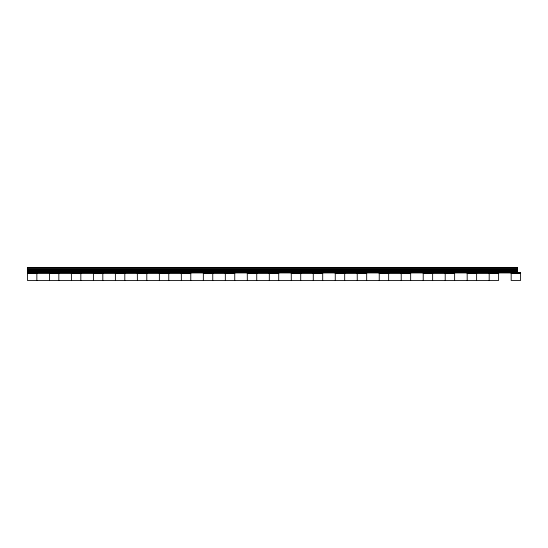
<?xml version="1.0" encoding="UTF-8"?>
<svg xmlns="http://www.w3.org/2000/svg" width="548" height="548" viewBox="0 0 548 548"><rect width="100%" height="100%" fill="white"/><g stroke="black" fill="none" stroke-linecap="round" stroke-linejoin="round"><path stroke-width="0.82" d="M27.4 267.753L517.456 267.698M27.4 269.006L517.428 269M27.4 269.184L517.428 269.143M27.4 269.287L517.428 269.26M27.4 269.595L517.428 269.595M27.4 269.794L517.428 269.794M27.4 270L517.428 270M27.4 270.198L517.428 270.198M27.4 270.404L517.428 270.404M27.4 270.602L517.428 270.602M27.4 270.698L517.428 270.698M27.4 270.808L517.428 270.808M27.4 271.007L517.428 271.007M27.4 271.205L517.428 271.205M27.4 271.411L517.428 271.411M27.4 271.609L517.428 271.609M27.4 271.863L517.428 271.863L27.4 271.911M27.4 272.527L517.428 272.527M27.4 272.726L29.229 272.726L29.229 273.116M36.853 280.446L36.853 272.712L34.99 272.726L34.99 273.116M58.814 273.13L49.389 273.13L49.389 272.726L51.217 272.74L51.217 273.13M93.366 272.726L95.194 272.726L95.194 273.116M102.791 272.726L100.955 272.726L100.955 273.116M124.78 272.74L122.944 272.74L122.944 273.13M146.796 280.446L146.796 272.726L144.932 272.74L144.932 273.13M159.331 273.116L159.331 272.726L161.16 272.726L161.16 273.116M203.308 272.74L205.137 272.74L205.137 273.13M212.734 272.74L210.898 272.74L210.898 273.13M234.722 272.726L232.886 272.726L232.886 273.116M256.738 280.446L256.738 272.726L254.875 272.74L254.875 273.13M256.704 272.74L256.704 273.13L247.285 273.13L278.726 273.116L269.274 273.13L269.274 272.74L271.102 272.74L271.102 273.13M313.251 272.74L315.079 272.74L315.079 273.13M322.669 272.74L320.84 272.74L320.84 273.13M344.658 272.74L342.829 272.74L342.829 273.13M366.68 280.446L366.68 272.712L364.817 272.726L364.817 273.116M388.635 273.13L379.216 273.13L379.216 272.74L381.045 272.74L381.045 273.13M423.193 272.726L425.022 272.726L425.022 273.116M432.612 272.726L430.783 272.726L430.783 273.116M454.6 272.74L452.771 272.74L452.771 273.13M476.623 280.446L476.623 272.726L474.76 272.74L474.76 273.13M476.589 272.74L476.589 273.13L467.17 273.13L498.612 273.116L489.159 273.13L489.159 272.74L490.987 272.74L490.987 273.13M517.689 272.74L517.689 273.13L517.723 272.726L514.024 272.74L514.024 273.13M518.737 272.74L520.6 272.726L520.6 280.446L511.174 280.446L511.174 272.726L512.976 272.74L512.976 273.13M29.229 272.822L30.277 272.822M33.942 272.822L34.99 272.822M51.217 272.822L52.266 272.836M55.93 272.836L56.978 272.822M73.206 272.836L74.254 272.836M77.919 272.836L78.967 272.836M95.194 272.822L96.243 272.822M99.907 272.822L100.955 272.822M117.183 272.836L118.231 272.836M121.896 272.836L122.944 272.836M139.171 272.836L140.22 272.836M143.884 272.836L144.932 272.836M161.16 272.822L162.208 272.822M165.873 272.822L166.921 272.822M183.148 272.836L184.196 272.836M187.861 272.836L188.909 272.836M205.137 272.836L206.185 272.836M209.85 272.836L210.898 272.836M227.125 272.822L228.174 272.822M231.838 272.822L232.886 272.822M249.114 272.836L250.162 272.836M253.827 272.836L254.875 272.836M271.102 272.836L272.151 272.836M275.815 272.836L276.863 272.836M293.091 272.822L294.139 272.822M297.804 272.822L298.852 272.822M315.079 272.836L316.127 272.836M319.792 272.836L320.84 272.836M337.068 272.836L338.116 272.836M341.781 272.836L342.829 272.836M359.056 272.822L360.105 272.822M363.769 272.822L364.817 272.822M381.045 272.836L382.093 272.836M385.758 272.836L386.806 272.836M403.033 272.836L404.082 272.836M407.746 272.836L408.794 272.836M425.022 272.822L426.07 272.822M429.735 272.822L430.783 272.822M447.01 272.836L448.059 272.836M451.723 272.836L452.771 272.836M468.999 272.836L470.047 272.836M473.712 272.836L474.76 272.836M490.987 272.836L492.036 272.836M495.7 272.836L496.748 272.836M512.976 272.836L514.024 272.836M517.689 272.836L518.771 272.822M27.4 272.925L520.6 272.925M27.4 273.116L190.773 273.116L181.32 273.13M203.342 273.116L234.75 273.116M291.262 273.116L322.704 273.116M335.266 273.116L366.68 273.116L366.646 272.726M379.243 273.116L410.658 273.116L401.205 273.13M423.193 273.116L454.635 273.116M71.377 273.13L80.803 273.13M124.78 273.13L115.354 273.13L115.354 272.74L117.183 272.74L117.183 273.13M137.343 273.13L146.768 273.13L146.768 272.74M203.308 273.13L212.734 273.13M313.251 273.13L322.669 273.13M344.658 273.13L335.239 273.13L335.239 272.74L337.068 272.74L337.068 273.13M454.6 273.13L445.182 273.13L445.182 272.74L447.01 272.74L447.01 273.13M518.771 272.726L518.737 273.13M517.428 272.925L517.456 267.616L27.4 267.568L27.434 280.446L498.612 280.446L498.612 272.726L496.748 272.74L496.748 273.13M495.7 273.13L495.7 272.74L492.036 272.74L492.036 273.13M489.186 272.726L489.186 280.446M473.712 273.13L473.712 272.74L470.047 272.74L470.047 273.13M468.999 273.13L468.999 272.74L467.17 272.74L467.197 280.446M454.635 272.726L454.635 280.446M451.723 273.13L451.723 272.74L448.059 272.74L448.059 273.13M445.209 272.726L445.209 280.446M432.646 272.712L432.646 280.446M429.735 273.116L429.735 272.726L426.07 272.726L426.07 273.116M423.22 272.712L423.22 280.446M410.658 280.446L410.658 272.726L408.794 272.74L408.794 273.13M407.746 273.13L407.746 272.74L404.082 272.74L404.082 273.13M403.033 273.13L403.033 272.74L401.205 272.74L401.232 280.446M388.669 280.446L388.669 272.726L386.806 272.74L386.806 273.13M385.758 273.13L385.758 272.74L382.093 272.74L382.093 273.13M379.243 272.726L379.243 280.446M363.769 273.116L363.769 272.726L360.105 272.726L360.105 273.116M359.056 273.116L359.056 272.726L357.228 272.726L357.255 280.446M344.692 272.726L344.692 280.446M341.781 273.13L341.781 272.74L338.116 272.74L338.116 273.13M335.266 272.726L335.266 280.446M322.704 272.726L322.704 280.446M319.792 273.13L319.792 272.74L316.127 272.74L316.127 273.13M313.278 272.726L313.278 280.446M300.715 280.446L300.715 272.712L298.852 272.726L298.852 273.116M297.804 273.116L297.804 272.726L294.139 272.726L294.139 273.116M293.091 273.116L293.091 272.726L291.262 272.726L291.296 280.446M278.726 280.446L278.726 272.726L276.863 272.74L276.863 273.13M275.815 273.13L275.815 272.74L272.151 272.74L272.151 273.13M269.308 272.726L269.308 280.446M253.827 273.13L253.827 272.74L250.162 272.74L250.162 273.13M249.114 273.13L249.114 272.74L247.285 272.74L247.319 280.446M234.75 272.712L234.75 280.446M231.838 273.116L231.838 272.726L228.174 272.726L228.174 273.116M227.125 273.116L227.125 272.726L225.297 272.726L225.297 273.116M225.331 272.712L225.331 280.446M212.761 272.726L212.761 280.446M209.85 273.13L209.85 272.74L206.185 272.74L206.185 273.13M203.342 272.726L203.342 280.446M190.773 280.446L190.773 272.726L188.909 272.74L188.909 273.13M187.861 273.13L187.861 272.74L184.196 272.74L184.196 273.13M183.148 273.13L183.148 272.74L181.32 272.74L181.354 280.446M168.784 280.446L168.784 272.712L166.921 272.726L166.921 273.116M165.873 273.116L165.873 272.726L162.208 272.726L162.208 273.116M159.365 272.712L159.365 280.446M143.884 273.13L143.884 272.74L140.22 272.74L140.22 273.13M139.171 273.13L139.171 272.74L137.343 272.74L137.377 280.446M124.807 272.726L124.807 280.446M121.896 273.13L121.896 272.74L118.231 272.74L118.231 273.13M115.388 272.726L115.388 280.446M102.819 272.712L102.819 280.446M99.907 273.116L99.907 272.726L96.243 272.726L96.243 273.116M93.4 272.712L93.4 280.446M80.83 280.446L80.83 272.726L78.967 272.74L78.967 273.13M77.919 273.13L77.919 272.74L74.254 272.74L74.254 273.13M73.206 273.13L73.206 272.74L71.377 272.74L71.411 280.446M58.842 280.446L58.842 272.712L56.978 272.74L56.978 273.13M55.93 273.13L55.93 272.726L52.266 272.726L52.266 273.13M49.423 272.712L49.423 280.446M36.826 272.726L36.826 273.116M33.942 273.116L33.942 272.726L30.277 272.726L30.277 273.116M520.6 273.116L511.174 273.116L520.566 273.13"/></g></svg>
